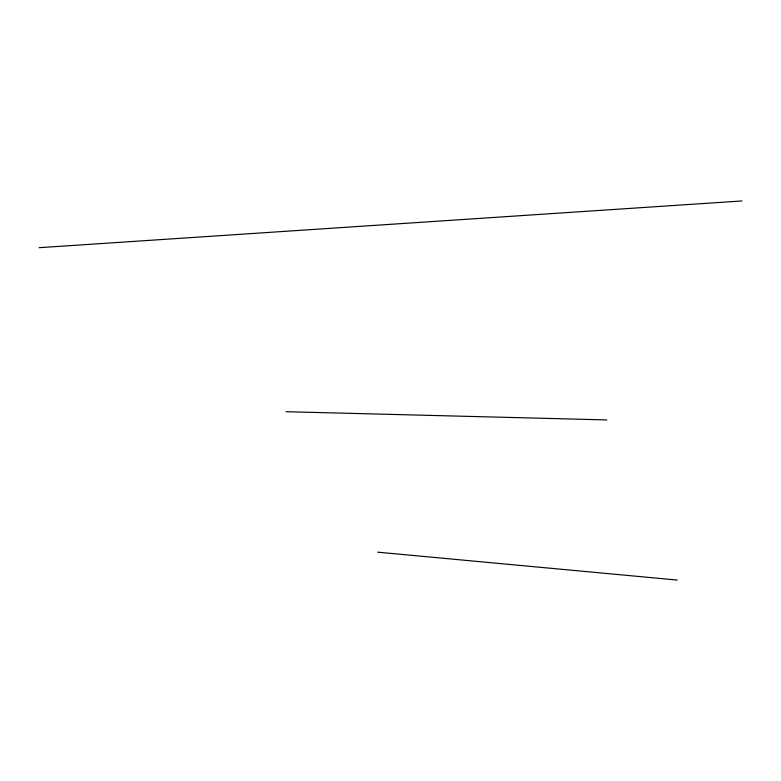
<?xml version="1.0" encoding="UTF-8"?>
<svg xmlns="http://www.w3.org/2000/svg" width="781" height="781" viewBox="0 0 781 781"><rect width="100%" height="100%" fill="white"/><g stroke="black" fill="none" stroke-linecap="round" stroke-linejoin="round"><path stroke-width="1.17" d="M39.05 247.694L741.95 200.951M286.061 411.704L606.788 419.934M377.574 552.157L677.166 580.049"/></g></svg>
